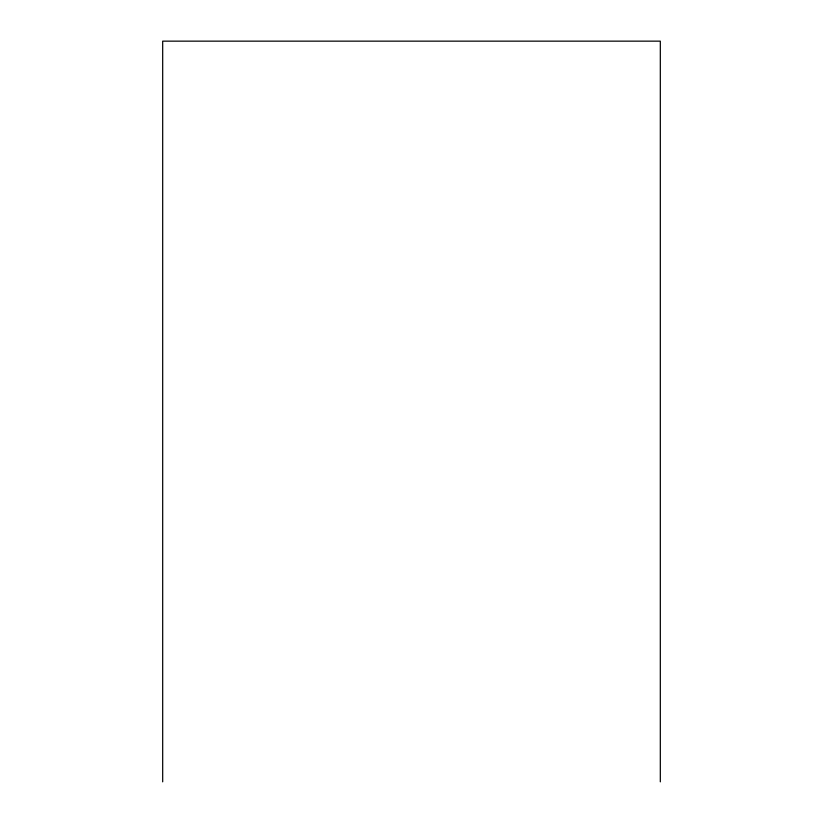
<?xml version="1.0" encoding="UTF-8"?>
<svg xmlns="http://www.w3.org/2000/svg" width="823" height="823" viewBox="0 0 823 823"><rect width="100%" height="100%" fill="white"/><g stroke="black" fill="none" stroke-linecap="round" stroke-linejoin="round"><path stroke-width="1.23" d="M660.313 781.85L660.313 41.15L162.687 41.15L162.687 781.85"/></g></svg>
